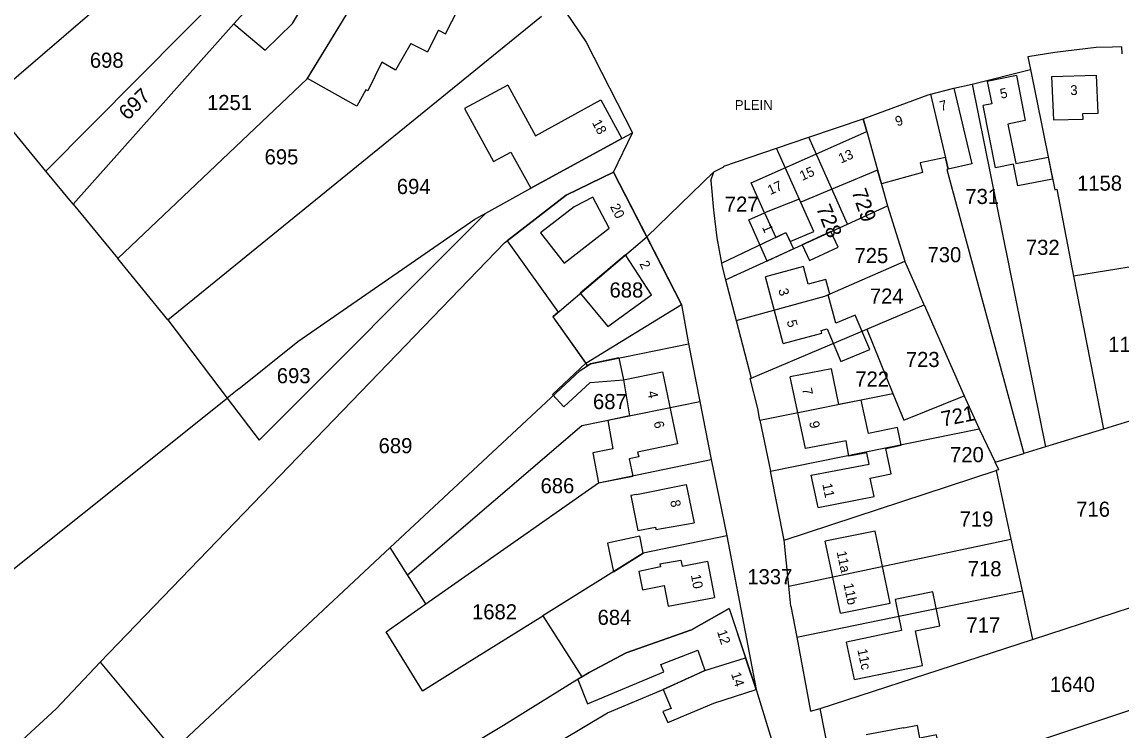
# Model space of a CAD drawing. Extents: x 191922 to 199923, y 328959 to 333350.
# Drawn here: x 192736.4 to 192932.7, y 329733.8 to 329860.3 of the extents above; entities that cross this region are included whole.
import ezdxf

# ---------------------------------------------------------------- set-up
doc = ezdxf.new("R2010")
doc.units = 0
for name, color, linetype in [('enkelbestemming', 7, 'Continuous'), ('Level 6', 7, 'Continuous'), ('maatvoering - maximum aantal wooneenheden', 7, 'Continuous'), ('Maatvoering_symbolen', 7, 'Continuous'), ('recreatiewoning', 7, 'Continuous')]:
    doc.layers.add(name, color=color, linetype=linetype)

msp = doc.modelspace()

# ---------------------------------------------------------------- linework, layer by layer
at = {"layer": 'Level 6'}
for p, q in [((192730.39, 329846.22), (192779.54, 329888.51)), ((192762.43, 329807.2), (192829.15, 329861.38)), ((192745.52, 329827.83), (192774.25, 329860)), ((192932.77, 329854.61), (192932.69, 329855.86)), ((192915.93, 329854.1), (192916.39, 329851.83)), ((192905.99, 329849.25), (192916.39, 329851.83)), ((192898.55, 329847.45), (192902.69, 329848.49)), ((192902.69, 329848.49), (192905.99, 329849.25)), ((192905.99, 329849.25), (192919.08, 329784.51)), ((192740.69, 329833.7), (192730.39, 329846.22)), ((192876.83, 329839.78), (192886.54, 329843.01)), ((192886.54, 329843.01), (192887.16, 329840.8)), ((192887.16, 329840.8), (192890.89, 329827.5)), ((192827.24, 329830.68), (192843.49, 329839.53)), ((192841.98, 329833.53), (192845.34, 329840.53)), ((192843.49, 329839.53), (192845.34, 329840.53)), ((192871.07, 329837.83), (192876.83, 329839.78)), ((192883.73, 329824.24), (192876.83, 329839.78)), ((192745.52, 329827.83), (192740.69, 329833.7)), ((192833.53, 329829.41), (192841.98, 329833.53)), ((192841.98, 329833.53), (192847.91, 329821.99)), ((192847.91, 329821.99), (192859.87, 329833.58)), ((192859.34, 329832.05), (192859.87, 329833.58)), ((192859.34, 329832.05), (192859.84, 329826.73)), ((192819.18, 329826.19), (192827.24, 329830.68)), ((192822.98, 329821.26), (192833.53, 329829.41)), ((192745.52, 329827.83), (192753.51, 329818.09)), ((192883.73, 329824.24), (192890.89, 329827.5)), ((192890.89, 329827.5), (192893.98, 329817.66)), ((192859.84, 329826.73), (192860.43, 329821.78)), ((192875.66, 329820.57), (192883.73, 329824.24)), ((192822.52, 329820.9), (192822.98, 329821.26)), ((192831.14, 329807.72), (192847.91, 329821.99)), ((192847.91, 329821.99), (192854.12, 329809.89)), ((192860.43, 329821.78), (192861.24, 329817.3)), ((192861.24, 329817.3), (192872.76, 329822.73)), ((192750.35, 329746.06), (192822.52, 329820.9)), ((192861.98, 329814.3), (192875.66, 329820.57)), ((192762.43, 329807.2), (192753.51, 329818.09)), ((192879.71, 329811.4), (192893.98, 329817.66)), ((192897.41, 329809.85), (192893.98, 329817.66)), ((192935.87, 329816.84), (192924.06, 329814.95)), ((192861.98, 329814.3), (192863.88, 329807.03)), ((192924.06, 329814.95), (192929.4, 329787.68)), ((192863.88, 329807.03), (192879.71, 329811.4)), ((192854.12, 329809.89), (192855.37, 329802.91)), ((192887.16, 329805.48), (192897.41, 329809.85)), ((192897.41, 329809.85), (192904.54, 329793.59)), ((192831.14, 329807.72), (192837.36, 329798.99)), ((192762.43, 329807.2), (192773.05, 329793.2)), ((192863.88, 329807.03), (192866.56, 329796.77)), ((192866.56, 329796.77), (192887.16, 329805.48)), ((192887.16, 329805.48), (192891.85, 329794.02)), ((192855.37, 329802.91), (192857.36, 329792.58)), ((192836, 329798.12), (192802.11, 329766.57)), ((192836, 329798.12), (192837.36, 329798.99)), ((192866.35, 329796.68), (192866.56, 329796.77)), ((192775.12, 329794.86), (192773.05, 329793.2)), ((192904.54, 329793.59), (192907.22, 329787.73)), ((192857.36, 329792.58), (192859.43, 329782.27)), ((192938.83, 329790.57), (192929.4, 329787.68)), ((192868.12, 329789.27), (192869.97, 329780.15)), ((192869.97, 329780.15), (192907.22, 329787.73)), ((192907.22, 329787.73), (192910.1, 329781.75)), ((192929.4, 329787.68), (192919.08, 329784.51)), ((192919.08, 329784.51), (192915.21, 329783.32)), ((192859.43, 329782.27), (192862.18, 329768.64)), ((192910.1, 329781.75), (192915.21, 329783.32)), ((192910.74, 329780.42), (192910.1, 329781.75)), ((192872.45, 329767.87), (192869.97, 329780.15)), ((192872.45, 329767.87), (192910.26, 329780.26)), ((192910.74, 329780.42), (192910.26, 329780.26)), ((192910.26, 329780.26), (192912.91, 329768.04)), ((192862.18, 329768.64), (192867.43, 329741.19)), ((192912.91, 329768.04), (192914.89, 329758.84)), ((192805.24, 329761.66), (192802.11, 329766.57)), ((192873.29, 329759.67), (192872.45, 329767.87)), ((192808.51, 329756.51), (192805.24, 329761.66)), ((192873.65, 329756.09), (192873.29, 329759.67)), ((192874.67, 329750.55), (192914.89, 329758.84)), ((192914.89, 329758.84), (192916.76, 329750.12)), ((192916.76, 329750.12), (192943.07, 329758.74)), ((192801.39, 329751.52), (192808.51, 329756.51)), ((192815.4, 329745.67), (192829.34, 329754.36)), ((192829.34, 329754.36), (192836.35, 329743.44)), ((192862.64, 329755.65), (192865.56, 329746.86)), ((192873.65, 329756.09), (192874.67, 329750.55)), ((192807.9, 329740.99), (192801.39, 329751.52)), ((192874.67, 329750.55), (192877.11, 329737.32)), ((192878.89, 329737.81), (192916.76, 329750.12)), ((192867.43, 329741.19), (192865.56, 329746.86)), ((192807.9, 329740.99), (192815.4, 329745.67)), ((192836.35, 329743.44), (192822.34, 329734.76)), ((192867.43, 329741.19), (192871.23, 329728.9)), ((192877.11, 329737.32), (192878.89, 329737.81)), ((192882.37, 329720.02), (192878.89, 329737.81)), ((192822.34, 329734.76), (192762.33, 329699.11))]:
    msp.add_line(p, q, dxfattribs=at)
for points in [[(192753.51, 329818.09), (192787.29, 329850.15), (192800.77, 329872.2), (192801.11, 329871.98), (192804.78, 329879.91)], [(192774.25, 329860), (192779.81, 329855.32), (192784.68, 329860.06), (192789.02, 329867.38), (192793.38, 329875.45)], [(192740.69, 329833.7), (192773.62, 329866.98), (192781.03, 329871.11)], [(192774.25, 329860), (192778.49, 329864.73), (192781.11, 329869), (192784.2, 329867.62)], [(192832.23, 329863.89), (192837.12, 329856.74), (192845.34, 329840.53)], [(192932.69, 329855.86), (192931.06, 329855.83), (192928.1, 329855.78), (192920.77, 329854.87), (192915.93, 329854.1)], [(192916.39, 329851.83), (192920.72, 329830.39), (192921.09, 329830.47), (192924.06, 329814.95)], [(192886.54, 329843.01), (192898.11, 329847.34), (192898.55, 329847.45)], [(192898.55, 329847.45), (192901.72, 329834.04), (192901.49, 329833.99), (192915.21, 329783.32)], [(192859.87, 329833.58), (192861.68, 329834.47), (192861.64, 329834.61), (192871.07, 329837.83)], [(192872.76, 329822.73), (192873.51, 329821.12), (192877.74, 329822.96), (192871.07, 329837.83)], [(192773.05, 329793.2), (192778.77, 329785.67), (192819.18, 329826.19)], [(192775.12, 329794.86), (192785.62, 329803.29), (192817.24, 329825.11), (192819.18, 329826.19)], [(192861.24, 329817.3), (192861.31, 329816.87), (192861.98, 329814.3)], [(192837.36, 329798.99), (192837.88, 329799.33), (192855.37, 329802.91)], [(192868.12, 329789.27), (192867.71, 329791.32), (192866.35, 329796.68)], [(192868.12, 329789.27), (192868.71, 329789.39), (192891.85, 329794.02)], [(192891.85, 329794.02), (192893.79, 329789.29), (192904.54, 329793.59)], [(192671.85, 329716.98), (192715.92, 329755.56), (192721.61, 329752.16), (192773.05, 329793.2)], [(192805.24, 329761.66), (192836.35, 329788.29), (192857.36, 329792.58)], [(192808.51, 329756.51), (192839.32, 329778.1), (192859.43, 329782.27)], [(192862.18, 329768.64), (192847.3, 329765.55), (192829.34, 329754.36)], [(192873.29, 329759.67), (192874.4, 329759.91), (192912.91, 329768.04)], [(192750.35, 329746.06), (192763.48, 329730.36), (192802.11, 329766.57)], [(192836.35, 329743.44), (192837.61, 329744.22), (192844.22, 329747.75), (192855.92, 329751.86), (192862.64, 329755.65)], [(192767.11, 329692.98), (192840.9, 329737.04), (192850.82, 329741.21), (192858.28, 329744.58), (192865.56, 329746.86)], [(192736.49, 329732.21), (192742.51, 329737.73), (192750.35, 329746.06)], [(192906.98, 329728.48), (192938.26, 329738.89), (192949.45, 329742.82)]]:
    msp.add_lwpolyline(points, dxfattribs=at)
at = {"layer": 'recreatiewoning'}
for p, q in [((192812.01, 329858.23), (192818.54, 329871.04)), ((192810.77, 329858.87), (192808.78, 329854.97)), ((192810.77, 329858.87), (192812.01, 329858.23)), ((192805.82, 329856.48), (192803.07, 329851.72)), ((192805.82, 329856.48), (192808.78, 329854.97)), ((192803.07, 329851.72), (192800.62, 329853.13)), ((192920.16, 329850.57), (192928.2, 329850.82)), ((192928.48, 329844.07), (192928.2, 329850.82)), ((192902.69, 329848.49), (192905.94, 329834.99)), ((192872.28, 329802.94), (192869.09, 329814.86)), ((192837.05, 329799.43), (192854.12, 329809.89)), ((192844.75, 329782.38), (192845.4, 329779.29)), ((192839.32, 329778.1), (192845.4, 329779.29)), ((192846.08, 329776.03), (192845.1, 329775.81)), ((192882.47, 329754.83), (192879.75, 329767.65)), ((192882.47, 329754.83), (192891.35, 329756.61)), ((192862.64, 329755.65), (192867.43, 329741.19)), ((192884.99, 329742.97), (192883.57, 329749.63))]:
    msp.add_line(p, q, dxfattribs=at)
for points in [[(192800.62, 329853.13), (192798.15, 329848.03), (192797.79, 329848.23), (192796.15, 329845.31), (192787.35, 329850.24), (192800.52, 329871.84), (192797.64, 329873.42), (192792.96, 329865.12), (192785.14, 329869.5), (192786.55, 329872.42), (192784.68, 329873.49), (192786.99, 329878.24), (192783.23, 329880.36), (192780.73, 329875.2), (192776.76, 329877.43), (192779.08, 329882.2), (192777.26, 329883.22), (192781.22, 329891.39)], [(192913.88, 329850.78), (192908.64, 329849.69), (192909.47, 329845.73), (192907.98, 329845.42)], [(192913.88, 329850.78), (192915.47, 329842.75), (192912.38, 329842.11), (192913.79, 329835.04), (192919.57, 329836.18), (192920.34, 329832.3)], [(192920.16, 329850.57), (192920.48, 329842.84), (192925.79, 329842.97), (192925.75, 329844.01), (192928.48, 329844.07)], [(192823.1, 329849.05), (192815.39, 329844.88), (192820.55, 329835.4), (192823.68, 329837.1), (192827.24, 329830.68)], [(192823.1, 329849.05), (192828.06, 329840.01), (192839.74, 329846.42), (192843.49, 329839.53), (192827.24, 329830.68)], [(192869.42, 329817.63), (192866.11, 329824.99), (192868.9, 329826.25), (192866.52, 329831.61), (192887.16, 329840.8), (192886.54, 329843.01), (192898.11, 329847.34), (192902.69, 329848.49)], [(192920.34, 329832.3), (192914.16, 329831.08), (192913.39, 329834.95), (192910.16, 329834.32), (192907.98, 329845.42)], [(192905.94, 329834.99), (192901.72, 329834.04), (192901.24, 329836.11), (192896.71, 329835.16), (192897.15, 329833.48), (192889.79, 329831.44), (192889.1, 329833.87), (192875.39, 329828.14), (192875.14, 329828.7), (192868.9, 329826.25), (192870.94, 329821.89), (192872.76, 329822.73), (192874.09, 329819.86), (192869.42, 329817.63)], [(192854.12, 329809.89), (192841.98, 329833.53), (192833.53, 329829.41), (192822.98, 329821.26)], [(192841.2, 329823.55), (192838.28, 329829.07), (192834.95, 329827.34), (192828.93, 329822.68), (192833.15, 329817.31), (192841.2, 329823.55)], [(192822.98, 329821.26), (192832.12, 329808.56), (192831.14, 329807.72), (192837.05, 329799.43)], [(192882.09, 329820.14), (192880.78, 329822.91), (192875.66, 329820.57), (192876.97, 329817.78), (192882.09, 329820.14)], [(192848.75, 329811.63), (192844.14, 329818.8), (192836.02, 329811.91), (192840.99, 329805.97), (192848.75, 329811.63)], [(192887.7, 329801.87), (192885.12, 329808.03), (192881.65, 329806.59), (192880.28, 329811.65), (192880.57, 329811.78), (192879.87, 329814.38), (192876.72, 329813.54), (192875.87, 329816.7), (192869.09, 329814.86)], [(192872.28, 329802.94), (192879.14, 329804.82), (192879.02, 329805.27), (192880.09, 329805.56), (192882.54, 329799.74), (192887.7, 329801.87)], [(192842.95, 329800.4), (192837.88, 329799.33), (192837.36, 329798.99), (192837.05, 329799.43), (192831.09, 329793.86), (192833.13, 329791.67), (192837.81, 329796), (192843.76, 329796.45)], [(192842.95, 329800.4), (192843.76, 329796.45), (192850.75, 329797.9), (192853.41, 329785.06), (192846.29, 329783.56), (192846.47, 329782.74), (192844.75, 329782.38)], [(192893.33, 329784.79), (192892.66, 329787.93), (192887.48, 329786.86), (192886.19, 329792.86), (192882.22, 329792.07), (192880.87, 329798.44), (192873.53, 329797.02)], [(192843.76, 329796.45), (192844.83, 329790.02), (192840.95, 329789.23), (192841.83, 329784.16), (192838.28, 329783.46), (192839.32, 329778.1)], [(192878.48, 329773.67), (192877.25, 329779.44), (192887.58, 329781.39), (192887.2, 329783.45), (192883.99, 329782.84), (192883.48, 329785.56), (192876.26, 329784.2), (192873.53, 329797.02)], [(192878.48, 329773.67), (192888.49, 329775.62), (192887.81, 329778.91), (192891.56, 329779.69), (192890.61, 329784.21), (192893.33, 329784.79)], [(192846.08, 329776.03), (192854.95, 329777.79), (192856.36, 329770.94)], [(192845.1, 329775.81), (192846.3, 329769.6), (192849.46, 329770.19), (192849.55, 329769.75), (192856.36, 329770.94)], [(192847.3, 329765.55), (192846.65, 329768.56), (192840.88, 329767.31), (192841.98, 329762.23), (192847.3, 329765.55)], [(192891.35, 329756.61), (192888.68, 329769.46), (192879.75, 329767.65)], [(192850.26, 329763.61), (192854.02, 329764.31), (192854.22, 329763.21), (192858.75, 329764.08), (192860.03, 329757.64)], [(192850.26, 329763.61), (192850.36, 329763.09), (192846.49, 329762.29), (192847.13, 329759.01), (192851.01, 329759.78), (192851.74, 329756.09), (192860.03, 329757.64)], [(192900.21, 329752.58), (192898.99, 329758.62), (192892.27, 329757.24), (192893.39, 329751.71), (192883.57, 329749.63)], [(192862.64, 329755.65), (192855.92, 329751.86), (192844.22, 329747.75), (192837.61, 329744.22), (192835.61, 329742.98), (192837.35, 329738.67), (192850.97, 329744.36), (192850.44, 329745.64), (192857, 329748.2), (192858.28, 329744.58), (192857.16, 329744.07), (192850.82, 329741.21), (192852.26, 329737.81), (192850.79, 329737.29), (192851.69, 329735.32), (192859.89, 329738.78), (192867.43, 329741.19)], [(192884.99, 329742.97), (192897.14, 329745.49), (192895.9, 329751.69), (192900.21, 329752.58)], [(192900.95, 329726.27), (192899.62, 329733.11), (192896.67, 329732.54), (192896.23, 329734.76), (192893.77, 329734.28), (192893.75, 329734.39), (192887.08, 329733.09)]]:
    msp.add_lwpolyline(points, dxfattribs=at)

# ---------------------------------------------------------------- texts
at = {"layer": 'enkelbestemming'}
for s, p in [('698', (192748.53, 329852.15)), ('1251', (192769.43, 329844.61)), ('695', (192779.71, 329834.91)), ('1158', (192924.7, 329830.22)), ('694', (192803.31, 329829.62)), ('727', (192861.84, 329826.47)), ('731', (192904.77, 329827.84)), ('732', (192915.58, 329818.76)), ('725', (192884.99, 329817.29)), ('730', (192898.02, 329817.45)), ('688', (192841.27, 329811.15)), ('724', (192887.73, 329810.06)), ('1157', (192930.27, 329801.45)), ('723', (192894.15, 329798.75)), ('693', (192781.89, 329795.86)), ('722', (192885.13, 329795.26)), ('687', (192838.32, 329791.24)), ('689', (192800.06, 329783.37)), ('720', (192902.04, 329781.77)), ('686', (192828.96, 329776.22)), ('716', (192924.56, 329772.03)), ('719', (192903.75, 329770.27)), ('718', (192905.2, 329761.41)), ('1337', (192865.86, 329759.99)), ('1682', (192816.73, 329753.72)), ('684', (192839.14, 329752.74)), ('717', (192904.97, 329751.36)), ('1640', (192919.86, 329740.78))]:
    msp.add_text(s, height=2.7, dxfattribs=at).set_placement(p)
for s, rotation, p in [('697', 44.1437, (192755.26, 329842.62)), ('729', 289.172, (192884.43, 329830.06)), ('728', 292.1644, (192878.09, 329827.12)), ('721', 11.2306, (192900.73, 329788.11))]:
    msp.add_text(s, height=2.7, rotation=rotation, dxfattribs=at).set_placement(p)
at = {"layer": 'maatvoering - maximum aantal wooneenheden'}
for s, rotation, p in [('5', 12.4231, (192911.16, 329846.61)), ('3', 1.7201, (192923.52, 329847.27)), ('7', 14.1336, (192900.41, 329844.41)), ('18', 298.4639, (192838.09, 329842.35)), ('9', 20.5024, (192892.63, 329841.66)), ('13', 23.9741, (192882.58, 329835.04)), ('15', 23.9741, (192875.66, 329831.96)), ('17', 23.9741, (192869.93, 329829.41)), ('20', 297.1549, (192841.32, 329827.37)), ('1', 294.1546, (192868.44, 329823.72)), ('2', 297.1549, (192846.55, 329817.19)), ('3', 284.9684, (192871.37, 329812.54)), ('5', 284.9684, (192872.87, 329806.92)), ('4', 281.6584, (192848.03, 329794.31)), ('7', 282.0067, (192875.63, 329794.85)), ('6', 281.6584, (192849.14, 329788.93)), ('9', 282.0067, (192876.89, 329788.92)), ('11', 281.9506, (192879.23, 329777.84)), ('8', 281.6023, (192852.08, 329774.86)), ('11a', 281.9506, (192881.79, 329765.75)), ('10', 281.1975, (192855.77, 329761.61)), ('11b', 281.9506, (192883.01, 329760)), ('12', 288.3081, (192860.43, 329751.53)), ('11c', 281.9506, (192885.49, 329748.28)), ('14', 288.3081, (192862.93, 329743.99))]:
    msp.add_text(s, height=1.75, rotation=rotation, dxfattribs=at).set_placement(p)
at = {"layer": 'Maatvoering_symbolen'}
msp.add_text('PLEIN', height=1.75, rotation=0.1147, dxfattribs=at).set_placement((192863.63, 329844.63))

doc.saveas('drawing.dxf')
